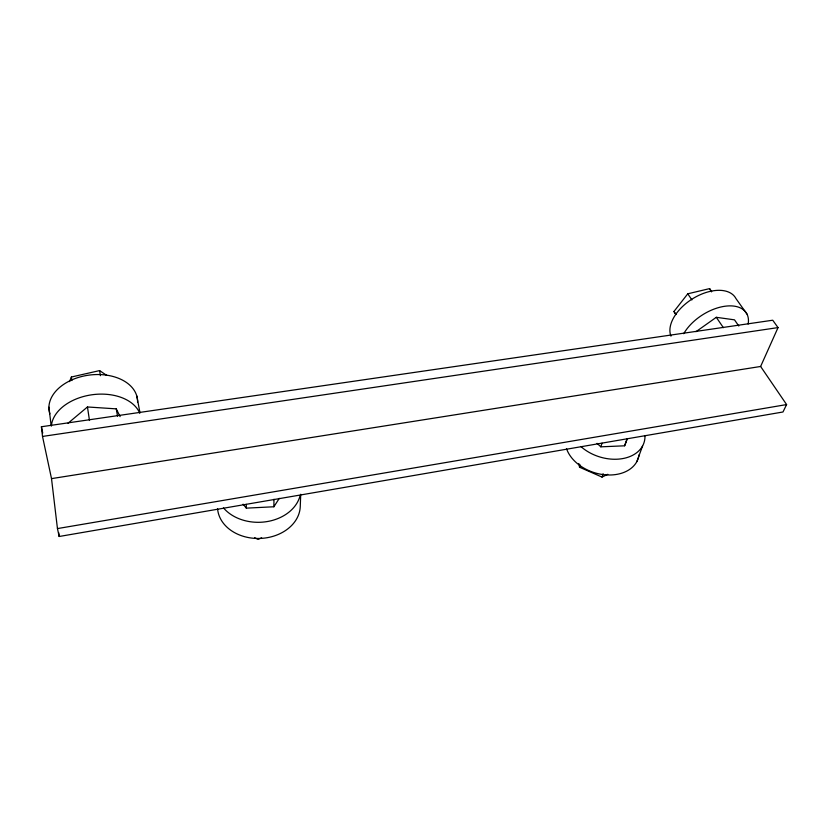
<?xml version="1.0" encoding="UTF-8"?>
<svg xmlns="http://www.w3.org/2000/svg" width="828" height="828" viewBox="0 0 828 828"><rect width="100%" height="100%" fill="white"/><g stroke="black" fill="none" stroke-linecap="round" stroke-linejoin="round"><path stroke-width="1.24" d="M243.08 504.18L246.33 508.144L273.882 506.767L273.964 499.253M300.719 494.275L300.253 506.767A41.4 32.313 -2 0 1 259.506 538.459A41.4 32.313 -2 0 1 217.588 508.837M607.804 474.299L602.008 477.083L579.538 467.22L580.242 464.963M627.303 438.736L624.633 445.806L600.838 446.83L602.039 443.177M602.008 477.083L603.146 473.73M624.633 445.806L627.179 438.529M636.835 461.62L642.611 445.899M69.552 381.615L71.384 377.019L99.598 370.592L106.781 375.436M760.621 366.473L778.03 327.598L772.731 320.219L41.4 426.751L42.518 436.439L51.512 478.625L57.453 528.585L59.171 536.492L782.977 411.992L786.6 404.571L760.621 366.473L51.512 478.625M273.882 506.767L279.315 498.321M673.951 311.494L675.927 314.516L673.951 311.494L687.768 293.805L709.586 288.62L711.697 291.663M68.031 423.243L87.457 406.972L116.272 408.866L120.101 416.608M695.955 331.717L716.292 317.31L734.488 319.836L738.793 326.004M261.627 537.827L258.067 539.38L254.662 537.714M57.453 528.585L786.6 404.571M42.518 436.439L778.03 327.598M597.06 443.353L600.838 446.83M746.908 313.967L735.937 298.546A37.633 22.149 -32.8 0 0 694.309 297.728A37.633 22.149 -32.8 0 0 670.97 336.147M716.292 317.31L723.382 327.681M687.768 293.805L691.897 299.933M709.586 288.62L711.438 291.746M41.4 426.751L42.735 433.044M578.844 463.535L579.538 467.22M136.786 395.95L139.984 412.81M116.272 408.866L117.524 416.153M99.598 370.592L100.426 375.674M87.457 406.972L89.486 420.489M71.384 377.019L71.881 380.569M48.924 407.179L51.16 425.809M58.716 532.694L59.171 536.492M246.258 504.366L246.33 508.144M683.731 333.705A38.119 21.983 -32.5 0 1 724.479 306.308A38.119 21.983 -32.5 0 1 748.15 324.069M644.95 435.497A38.44 27.179 17.6 0 1 622.428 458.64A38.44 27.179 17.6 0 1 580.852 446.509M639.03 454.851A37.85 27.127 17.8 0 1 605.434 474.837A37.85 27.127 17.8 0 1 566.59 448.848M300.171 495.351A42.093 32.468 -1.6 0 1 266.989 521.599A42.093 32.468 -1.6 0 1 223.519 507.947M49.877 413.876A44.526 29.829 -7.2 0 1 89.196 375.094A44.526 29.829 -7.2 0 1 137.572 402.336M51.377 425.913A45.198 29.746 -7.7 0 1 91.67 394.811A45.198 29.746 -7.7 0 1 139.694 413.12"/></g></svg>
